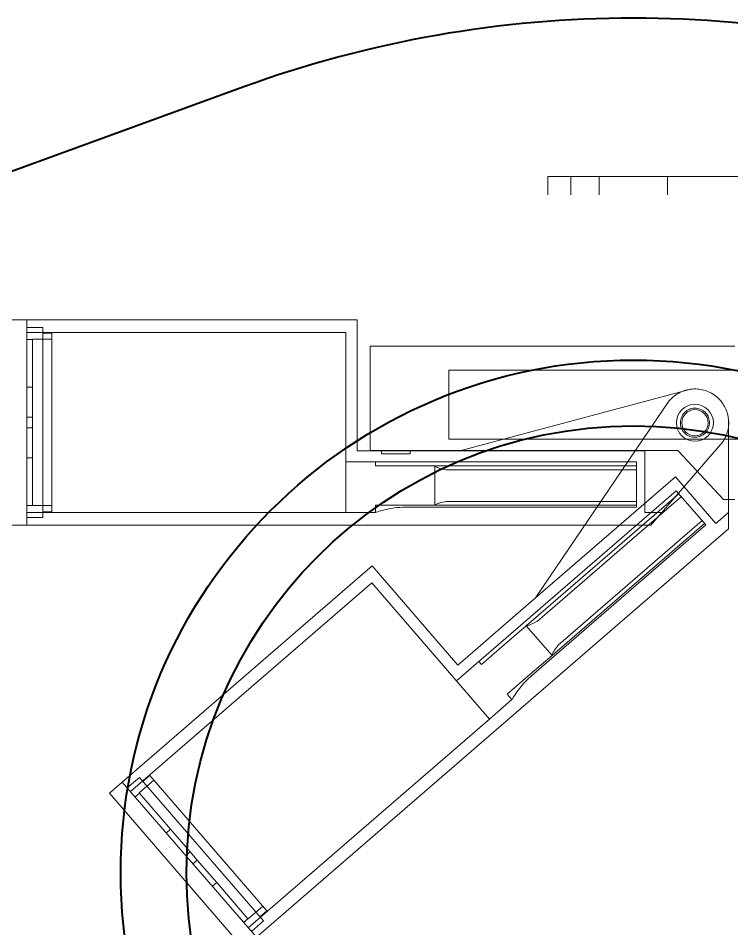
# Model space of a CAD drawing. Header units: millimetres. Extents: x 0 to 5945, y 0 to 4205.
# Drawn here: x 2814.9 to 2877.5, y 1764.1 to 1844 of the extents above; entities that cross this region are included whole.
import ezdxf

# ---------------------------------------------------------------- set-up
doc = ezdxf.new("R2010")
doc.units = ezdxf.units.MM
doc.header["$LTSCALE"] = 5
doc.layers.add('가려진 것(ISO)', color=2, linetype='Continuous', lineweight=18)
doc.layers.add('가시적인 것(ISO)', color=3, linetype='Continuous', lineweight=40)

msp = doc.modelspace()

# ---------------------------------------------------------------- linework, layer by layer
at = {"layer": '가려진 것(ISO)'}
for p, q in [((2863.3806, 1830.0862), (2861.3806, 1830.0862)), ((2861.3806, 1830.0862), (2861.3806, 1828.4862)), ((2863.3806, 1828.4862), (2863.3806, 1830.0862)), ((2863.3806, 1830.0862), (2914.3806, 1830.0862)), ((2865.8806, 1830.0862), (2865.8806, 1828.4862)), ((2871.8806, 1830.0862), (2871.8806, 1828.4862)), ((2814.1369, 1817.5097), (2815.6369, 1817.5097)), ((2815.6369, 1817.5097), (2815.6369, 1799.5097)), ((2815.6369, 1817.5097), (2815.6369, 1799.5097)), ((2815.6369, 1817.5097), (2844.6369, 1817.5097)), ((2844.6369, 1806.0097), (2844.6369, 1817.5097)), ((2817.0369, 1816.8347), (2815.6369, 1816.8347)), ((2843.6369, 1816.4097), (2815.6369, 1816.4097)), ((2817.0369, 1800.1847), (2817.0369, 1816.8347)), ((2817.8369, 1816.3597), (2817.0369, 1816.3597)), ((2817.8369, 1800.6597), (2817.8369, 1816.3597)), ((2843.6369, 1816.4097), (2843.6369, 1800.6097)), ((2815.6369, 1815.7943), (2816.1369, 1815.7943)), ((2816.1369, 1815.7943), (2816.1369, 1815.8097)), ((2817.8369, 1815.8097), (2816.1369, 1815.8097)), ((2816.1369, 1815.7943), (2816.1369, 1811.5984)), ((2845.7806, 1815.2112), (2845.7806, 1806.0612)), ((2845.7806, 1815.2112), (2877.7806, 1815.2112)), ((2852.6806, 1807.0378), (2852.6806, 1813.0862)), ((2852.6806, 1813.0862), (2914.3806, 1813.0862)), ((2816.1369, 1811.5984), (2815.6369, 1811.5984)), ((2816.1369, 1808.9847), (2816.1369, 1811.5984)), ((2873.7961, 1811.4114), (2853.6369, 1806.0097)), ((2872.0008, 1810.382), (2860.2853, 1793.1101)), ((2816.1369, 1808.9847), (2815.6369, 1808.9847)), ((2816.1369, 1808.0347), (2816.1369, 1808.9847)), ((2877.2284, 1799.1681), (2877.2285, 1808.8047)), ((2815.6369, 1808.0347), (2816.1369, 1808.0347)), ((2816.1369, 1805.4211), (2816.1369, 1808.0347)), ((2852.6806, 1807.0378), (2880.2905, 1807.0378)), ((2870.4154, 1799.5097), (2876.7187, 1806.799)), ((2853.6369, 1806.0097), (2844.6369, 1806.0097)), ((2845.7806, 1806.0612), (2872.7806, 1806.0612)), ((2846.7806, 1805.7612), (2846.7806, 1806.0612)), ((2849.2806, 1805.7612), (2849.2806, 1806.0612)), ((2853.6369, 1806.0097), (2869.8862, 1806.0097)), ((2869.8862, 1806.0097), (2869.8862, 1800.6097)), ((2876.7806, 1801.7612), (2872.7806, 1806.0612)), ((2816.1369, 1805.4211), (2815.6369, 1805.4211)), ((2816.1369, 1805.4211), (2816.1369, 1801.2252)), ((2849.2806, 1805.7612), (2846.7806, 1805.7612)), ((2869.1369, 1805.0455), (2843.6369, 1805.0455)), ((2846.2369, 1804.6955), (2846.2369, 1805.0455)), ((2846.2369, 1804.6955), (2848.9063, 1804.6955)), ((2851.4369, 1804.6955), (2848.9063, 1804.6955)), ((2851.4369, 1804.6955), (2869.1369, 1804.6955)), ((2851.4369, 1801.2455), (2851.4369, 1804.6955)), ((2852.4472, 1804.3646), (2869.1369, 1804.3646)), ((2869.1369, 1805.0455), (2869.1369, 1801.0757)), ((2860.2853, 1793.1101), (2872.5765, 1803.7386)), ((2872.5765, 1803.7386), (2876.1086, 1799.654)), ((2872.6404, 1802.5191), (2853.3518, 1785.8398)), ((2859.4808, 1790.6769), (2872.8693, 1802.2544)), ((2860.4614, 1791.0875), (2873.0858, 1802.0041)), ((2872.6404, 1802.5191), (2875.237, 1799.5163)), ((2816.1369, 1801.2252), (2815.6369, 1801.2252)), ((2816.1369, 1801.2097), (2816.1369, 1801.2252)), ((2817.8369, 1801.2097), (2816.1369, 1801.2097)), ((2848.9069, 1801.2455), (2846.2375, 1801.2455)), ((2846.2375, 1800.6097), (2846.2375, 1801.2455)), ((2848.9069, 1801.2455), (2851.4369, 1801.2455)), ((2851.4369, 1801.2455), (2869.1369, 1801.2455)), ((2852.4472, 1801.5764), (2869.1369, 1801.5764)), ((2876.7806, 1801.7612), (2877.7806, 1801.7612)), ((2843.6369, 1800.6097), (2815.6369, 1800.6097)), ((2817.8369, 1800.6597), (2817.0369, 1800.6597)), ((2846.2375, 1800.6097), (2843.6369, 1800.6097)), ((2848.9069, 1801.0757), (2869.1369, 1801.0757)), ((2869.8862, 1800.6097), (2871.3666, 1800.6097)), ((2876.1086, 1799.654), (2877.2284, 1800.6223)), ((2817.0369, 1800.1847), (2815.6369, 1800.1847)), ((2861.7374, 1788.0673), (2875.1259, 1799.6448)), ((2862.2852, 1788.9784), (2874.9095, 1799.8951)), ((2814.1369, 1799.5097), (2815.6369, 1799.5097)), ((2815.6369, 1799.5097), (2870.4154, 1799.5097)), ((2835.7931, 1763.3378), (2877.2284, 1799.1681)), ((2859.9348, 1786.284), (2875.237, 1799.5163)), ((2824.0195, 1776.9533), (2845.9555, 1795.922)), ((2853.4775, 1787.2232), (2845.9555, 1795.922)), ((2845.9186, 1794.4358), (2824.739, 1776.1212)), ((2845.9186, 1794.4358), (2856.2532, 1782.4845)), ((2860.2853, 1793.1101), (2853.4775, 1787.2232)), ((2859.4808, 1790.6769), (2857.5666, 1789.0217)), ((2861.7374, 1788.0673), (2859.4808, 1790.6769)), ((2855.5474, 1787.2757), (2857.5666, 1789.0217)), ((2859.8237, 1786.4125), (2861.7374, 1788.0673)), ((2855.5474, 1787.2757), (2855.3185, 1787.5404)), ((2859.8237, 1786.4125), (2857.8045, 1784.6664)), ((2858.2203, 1784.1855), (2857.8045, 1784.6664)), ((2858.2203, 1784.1855), (2856.2532, 1782.4845)), ((2856.2532, 1782.4845), (2835.0736, 1764.1699)), ((2825.5199, 1777.3584), (2824.461, 1776.4427)), ((2836.4106, 1764.7642), (2825.5199, 1777.3584)), ((2826.4358, 1777.5224), (2825.8306, 1776.9992)), ((2836.705, 1765.6467), (2826.4358, 1777.5224)), ((2822.8848, 1775.9722), (2824.0195, 1776.9533)), ((2824.0195, 1776.9533), (2835.7931, 1763.3378)), ((2824.0195, 1776.9533), (2835.7931, 1763.3378)), ((2826.7955, 1777.1064), (2825.5096, 1775.9944)), ((2822.8848, 1775.9722), (2834.6585, 1762.3567)), ((2825.1415, 1775.6557), (2825.5197, 1775.9827)), ((2825.5197, 1775.9827), (2825.5096, 1775.9944)), ((2825.5197, 1775.9827), (2828.2642, 1772.8089)), ((2828.2642, 1772.8089), (2827.886, 1772.4819)), ((2829.9738, 1770.8319), (2828.2642, 1772.8089)), ((2829.9738, 1770.8319), (2829.5956, 1770.5049)), ((2830.5952, 1770.1133), (2829.9738, 1770.8319)), ((2830.217, 1769.7863), (2830.5952, 1770.1133)), ((2832.3048, 1768.1363), (2830.5952, 1770.1133)), ((2832.3048, 1768.1363), (2831.9266, 1767.8092)), ((2832.3048, 1768.1363), (2835.0493, 1764.9625)), ((2836.3453, 1766.0627), (2835.0594, 1764.9508)), ((2836.705, 1765.6467), (2836.0999, 1765.1234)), ((2835.0493, 1764.9625), (2834.671, 1764.6354)), ((2835.0594, 1764.9508), (2835.0493, 1764.9625)), ((2836.4106, 1764.7642), (2835.3516, 1763.8484))]:
    msp.add_line(p, q, dxfattribs=at)
for radius in [1.62, 1.15]:
    msp.add_circle((2874.2806, 1808.4862), radius, dxfattribs=at)
for points, knots in [([(2877.0502, 1809.5444), (2876.9248, 1809.8709), (2876.7406, 1810.1744), (2876.278, 1810.7094), (2875.9603, 1810.9613), (2875.2535, 1811.3148), (2874.8644, 1811.4167), (2874.1261, 1811.4703), (2873.7263, 1811.4257), (2872.9759, 1811.1779), (2872.6252, 1810.9746), (2872.3412, 1810.729), (2872.2211, 1810.6252), (2872.1063, 1810.5088), (2872.0008, 1810.382)], [1.25170132, 1.25170132, 1.25170132, 1.25170132, 1.35132314, 1.35132314, 1.46386226, 1.46386226, 1.57640138, 1.57640138, 1.68902279, 1.68902279, 1.80164419, 1.80164419, 1.80164419, 1.84927338, 1.84927338, 1.84927338, 1.84927338]), ([(2873.8339, 1809.6857), (2873.8193, 1809.6803), (2873.8048, 1809.6746), (2873.6328, 1809.6033), (2873.489, 1809.5049), (2873.262, 1809.2778), (2873.1635, 1809.134), (2873.036, 1808.8263), (2873.0037, 1808.6638), (2873.0008, 1808.5097)], [0.04388322, 0.04388322, 0.04388322, 0.04388322, 0.04828585, 0.04828585, 0.0965717, 0.0965717, 0.1448508, 0.1448508, 0.19078758, 0.19078758, 0.19078758, 0.19078758]), ([(2875.4711, 1808.9563), (2875.417, 1809.0926), (2875.3393, 1809.2188), (2875.1436, 1809.4452), (2875.007, 1809.5539), (2874.7019, 1809.7069), (2874.5334, 1809.7513), (2874.2131, 1809.7745), (2874.0399, 1809.7549), (2873.8632, 1809.6964), (2873.8485, 1809.6912), (2873.8339, 1809.6857)], [-0.23465068, -0.23465068, -0.23465068, -0.23465068, -0.19312991, -0.19312991, -0.1448508, -0.1448508, -0.0965717, -0.0965717, -0.04828585, -0.04828585, -0.04388322, -0.04388322, -0.04388322, -0.04388322]), ([(2876.7187, 1806.799), (2876.8361, 1806.9686), (2876.9375, 1807.1536), (2877.17, 1807.7124), (2877.2456, 1808.1109), (2877.2456, 1808.8341), (2877.1807, 1809.2019), (2877.0503, 1809.5444)], [1.17884736, 1.17884736, 1.17884736, 1.17884736, 1.23870601, 1.23870601, 1.35132314, 1.35132314, 1.45567517, 1.45567517, 1.45567517, 1.45567517]), ([(2873.0008, 1808.5097), (2873.0007, 1808.5019), (2873.0006, 1808.4941), (2873.0006, 1808.3478), (2873.0244, 1808.2016), (2873.0726, 1808.0632)], [-0.581794196, -0.581794196, -0.581794196, -0.581794196, -0.579451869, -0.579451869, -0.537931099, -0.537931099, -0.537931099, -0.537931099]), ([(2874.7273, 1807.2868), (2874.7419, 1807.2922), (2874.7564, 1807.2978), (2874.9284, 1807.3691), (2875.0722, 1807.4676), (2875.2992, 1807.6946), (2875.3977, 1807.8384), (2875.5284, 1808.1537), (2875.5606, 1808.3253), (2875.5606, 1808.6404), (2875.5311, 1808.8043), (2875.4711, 1808.9564)], [-0.34240533, -0.34240533, -0.34240533, -0.34240533, -0.33800352, -0.33800352, -0.28971615, -0.28971615, -0.24142303, -0.24142303, -0.19312991, -0.19312991, -0.14688397, -0.14688397, -0.14688397, -0.14688397]), ([(2873.2972, 1807.6669), (2873.3022, 1807.6609), (2873.3073, 1807.6549), (2873.4177, 1807.5272), (2873.5543, 1807.4186), (2873.8594, 1807.2656), (2874.0279, 1807.2212), (2874.3482, 1807.198), (2874.5213, 1807.2176), (2874.6981, 1807.2761), (2874.7127, 1807.2813), (2874.7273, 1807.2868)], [-0.5817942, -0.5817942, -0.5817942, -0.5817942, -0.57945187, -0.57945187, -0.53115875, -0.53115875, -0.48286563, -0.48286563, -0.43457826, -0.43457826, -0.43017645, -0.43017645, -0.43017645, -0.43017645]), ([(2852.4472, 1804.3646), (2852.2732, 1804.4052), (2852.0884, 1804.4349), (2851.8221, 1804.5069), (2851.736, 1804.5353), (2851.5747, 1804.6064), (2851.5026, 1804.6472), (2851.4369, 1804.6955)], [-0.11209994, -0.11209994, -0.11209994, -0.11209994, -0.05592661, -0.05592661, -0.02750081, -0.02750081, 0, 0, 0, 0]), ([(2851.4369, 1801.2455), (2851.5026, 1801.2938), (2851.5748, 1801.3346), (2851.7362, 1801.4058), (2851.8224, 1801.4342), (2852.0887, 1801.5061), (2852.2733, 1801.5358), (2852.4472, 1801.5764)], [-0.10898707, -0.10898707, -0.10898707, -0.10898707, -0.08223427, -0.08223427, -0.05458161, -0.05458161, 0, 0, 0, 0]), ([(2846.2375, 1800.6097), (2846.2647, 1800.6193), (2846.3055, 1800.6336), (2846.5788, 1800.7198), (2846.7839, 1800.7811), (2847.2549, 1800.8973), (2847.5532, 1800.9601), (2848.21, 1801.0501), (2848.5687, 1801.0757), (2848.9069, 1801.0757)], [0.40571, 0.40571, 0.40571, 0.40571, 0.50711232, 0.50711232, 0.60851463, 0.60851463, 0.70996732, 0.70996732, 0.81142001, 0.81142001, 0.81142001, 0.81142001]), ([(2860.4614, 1791.0875), (2860.3033, 1791.0044), (2860.1441, 1790.906), (2859.8956, 1790.7863), (2859.8118, 1790.7514), (2859.6433, 1790.6997), (2859.5621, 1790.6834), (2859.4808, 1790.6769)], [-0.11209994, -0.11209994, -0.11209994, -0.11209994, -0.05592661, -0.05592661, -0.02750081, -0.02750081, 0, 0, 0, 0]), ([(2861.7374, 1788.0673), (2861.7555, 1788.1469), (2861.7834, 1788.225), (2861.859, 1788.3843), (2861.9056, 1788.4622), (2862.06, 1788.6908), (2862.1802, 1788.8341), (2862.2852, 1788.9784)], [-0.10898707, -0.10898707, -0.10898707, -0.10898707, -0.08223427, -0.08223427, -0.05458161, -0.05458161, 0, 0, 0, 0]), ([(2858.2203, 1784.1855), (2858.2347, 1784.2106), (2858.2562, 1784.2481), (2858.4065, 1784.4921), (2858.5216, 1784.6725), (2858.8019, 1785.0685), (2858.9864, 1785.3112), (2859.4244, 1785.8088), (2859.679, 1786.0628), (2859.9348, 1786.284)], [0.40571, 0.40571, 0.40571, 0.40571, 0.50711232, 0.50711232, 0.60851463, 0.60851463, 0.70996732, 0.70996732, 0.81142001, 0.81142001, 0.81142001, 0.81142001])]:
    msp.add_open_spline(points, degree=3, knots=knots, dxfattribs=at)
msp.add_open_spline([(2873.0726, 1808.0631), (2873.124, 1807.9167), (2873.2029, 1807.7801), (2873.2972, 1807.6669)], degree=3, dxfattribs=at)
at = {"layer": '가시적인 것(ISO)'}
msp.add_line((2834.6786, 1837.9555), (2735.3301, 1801.7956), dxfattribs=at)
for radius in [45, 39.2265]:
    msp.add_circle((2868.8806, 1768.9862), radius, dxfattribs=at)
msp.add_arc((2868.8806, 1743.9862), 100, 70, 110, dxfattribs=at)

doc.saveas('drawing.dxf')
